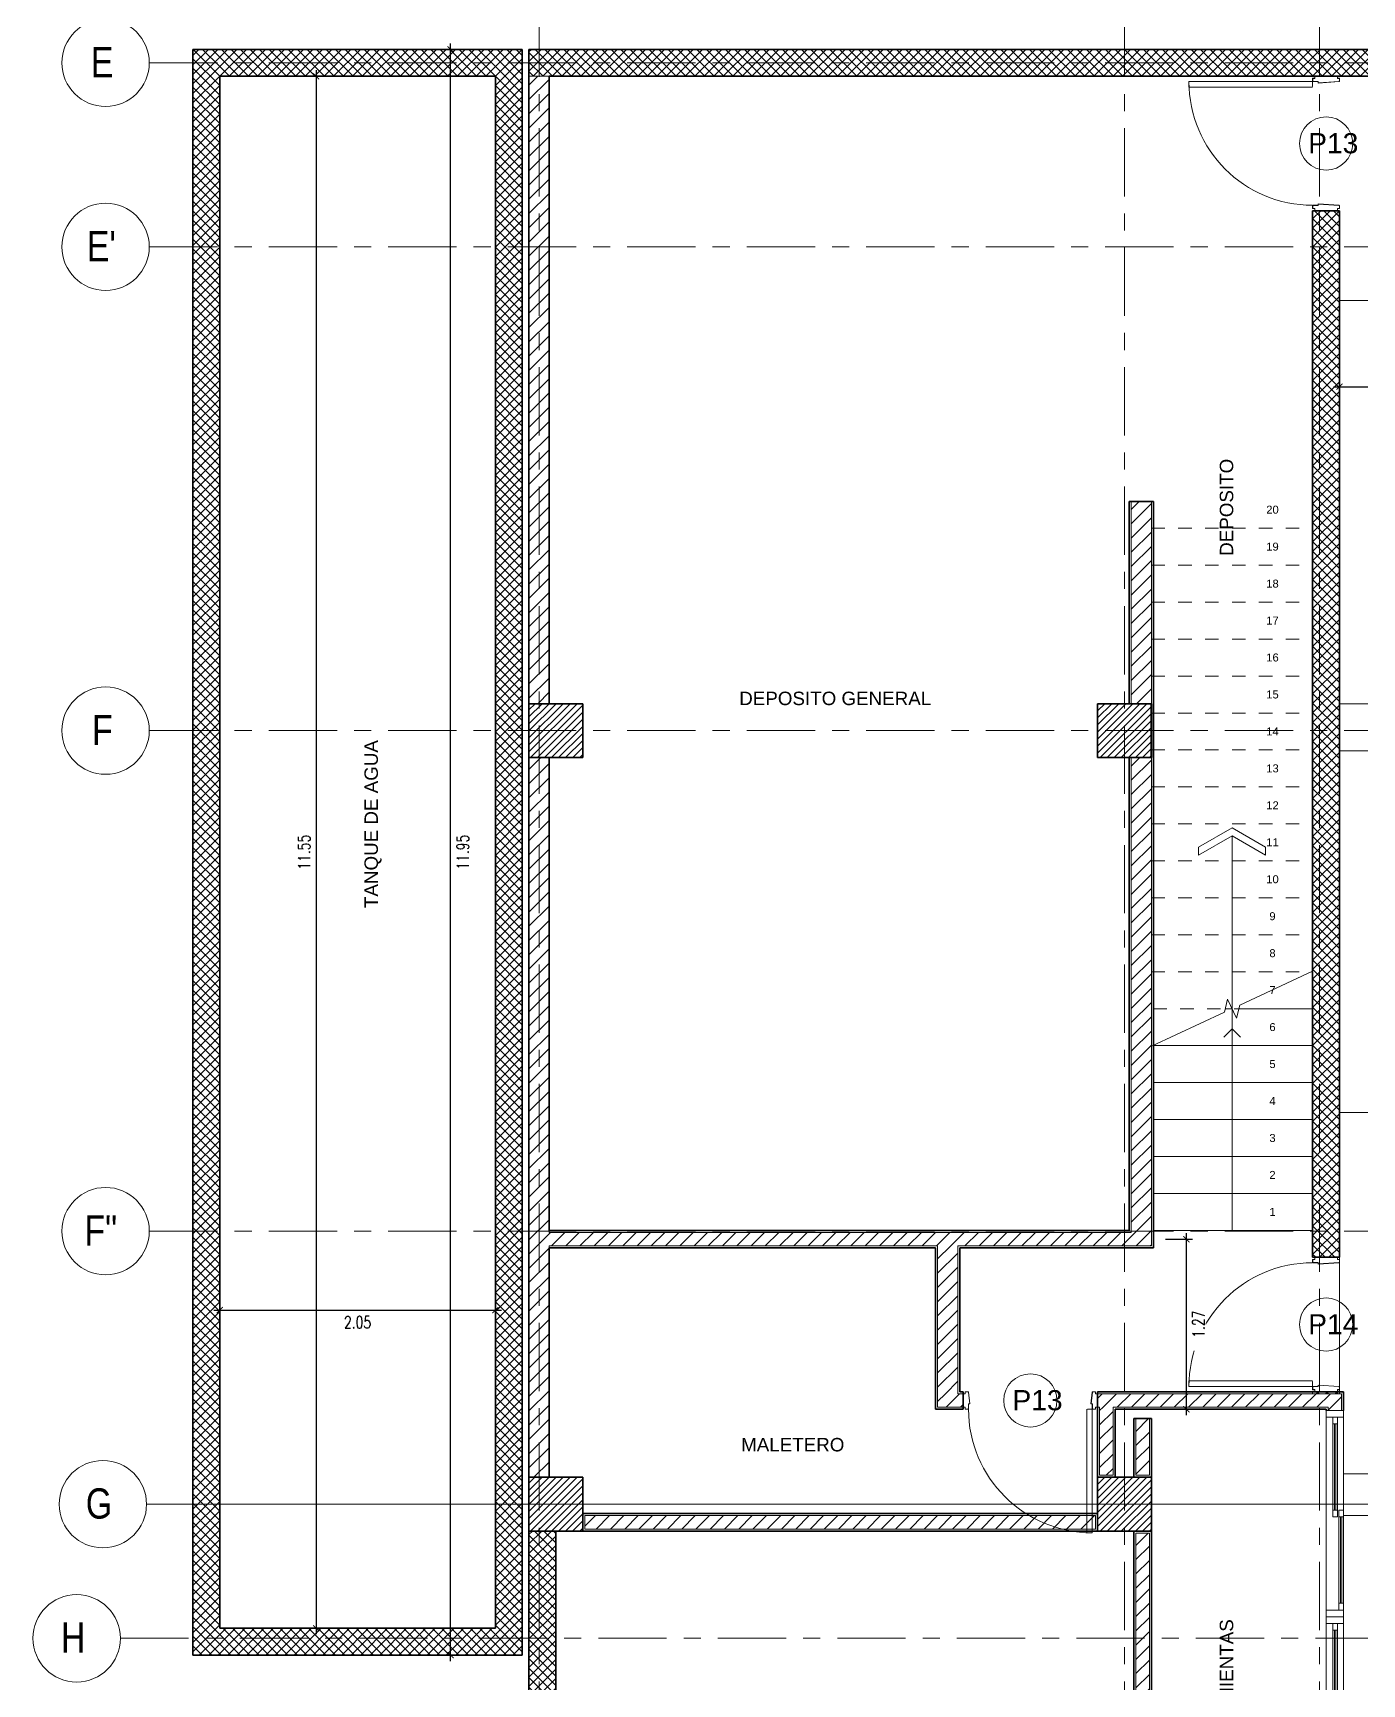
# Model space of a CAD drawing. Header units: millimetres. Extents: x 1130 to 2176, y -195 to 376.
# Drawn here: x 1834.22 to 1844.11, y 348.05 to 360.33 of the extents above; entities that cross this region are included whole.
import ezdxf

# ---------------------------------------------------------------- set-up
doc = ezdxf.new("R2010")
doc.units = ezdxf.units.MM
doc.linetypes.add('Basculante', pattern=[0.003969, 0.002381, -0.001587])
doc.linetypes.add('Grid Line', pattern=[0.022225, 0.0127, -0.003175, 0.003175, -0.003175])
for name, color, linetype, lineweight in [('_ est-proy', 7, 'Continuous', 9), ('_ puertas-corte', 7, 'Continuous', 9), ('_ puertas-vista', 7, 'Continuous', 9), ('A-DETL-THIN', 7, 'Continuous', 9), ('A-DOOR', 7, 'Continuous', 9), ('A-DOOR-FRAM', 7, 'Continuous', 18), ('A-DOOR-IDEN', 7, 'Continuous', 18), ('C-PRKG', 70, 'Continuous', 9), ('columnas-corte', 4, 'Continuous', 35), ('columnas-vista', 7, 'Continuous', 9), ('G-ANNO-TEXT', 5, 'Continuous', 9), ('H- PARED', 8, 'Continuous', 50), ('paded-vista', 7, 'Continuous', 18), ('pared-corte', 1, 'Continuous', 35), ('S-GRID', 3, 'Continuous', 9), ('S-GRID-IDEN', 3, 'Continuous', 9), ('S-STRS-ANNO', 7, 'Continuous', 9), ('vista', 7, 'Continuous', 9)]:
    doc.layers.add(name, color=color, linetype=linetype, lineweight=lineweight)
doc.layers.add('C-INT', color=3, linetype='Continuous')
doc.styles.add('ARIAL', font='arial.ttf')
doc.styles.add('Arial_1', font='arial.ttf', dxfattribs={"height": 0.2})
doc.styles.add('Arial_2', font='arial.ttf', dxfattribs={"width": 0.8, "height": 0.18})
doc.styles.add('Arial_6', font='arial.ttf', dxfattribs={"height": 0.15})
doc.styles.add('dim', font='romans.shx', dxfattribs={"width": 0.75})
doc.dimstyles.new('50', dxfattribs={"dimscale": 0.5, "dimtxt": 0.18, "dimasz": 0.09, "dimexe": 0.09, "dimexo": 0.18, "dimgap": 0.09, "dimtad": 2, "dimzin": 4, "dimdsep": 46, "dimtxsty": 'dim', "dimblk": 'ARCHTICK', "dimcen": 0.09, "dimdle": 0.09, "dimclrd": 256, "dimclre": 256, "dimclrt": 2, "dimaunit": 1, "dimazin": 1, "dimtfac": 1, "dimtmove": 1, "dimatfit": 0, "dimfxl": 1, "dimtvp": 1.2, "dimtfill": 1, "dimtolj": 1, "dimtzin": 0, "dimarcsym": 0})
pattern_1 = [(45, (1827.90598, 366.37549), (-0.053033, 0.053033), [])]
pattern_2 = [(45, (1827.90598, 366.37549), (-0.03535534, 0.03535534), []), (135, (1827.90598, 366.37549), (-0.03535534, -0.03535534), [])]
pattern_3 = [(45, (1827.905978, 366.37549), (-0.02616295, 0.02616295), [])]

# ---------------------------------------------------------------- blocks, each defined once
blk = doc.blocks.new('G-de aparcamiento - aparcamiento 3_00x6_00-V1-PLANTA SOTANO -3_28')
at = {"layer": 'C-PRKG'}
for p, q in [((0, -0.03), (0, -5.2)), ((2.9197, -0.03), (2.9197, -4.235)), ((2.9197, -4.835), (2.9197, -5.2)), ((0, -5.2), (0.3, -5.2)), ((2.9197, -5.2), (2.6197, -5.2))]:
    blk.add_line(p, q, dxfattribs=at)
blk = doc.blocks.new('G-de aparcamiento - aparcamiento 2_6902x5_2-1974833-PLANTA SOTANO -3_28')
at = {"layer": 'C-PRKG'}
for p, q in [((0, 0), (0, -5.2)), ((2.6902, 0), (2.6902, -4.235)), ((2.6902, -4.835), (2.6902, -5.2)), ((0, -5.2), (0.3, -5.2)), ((2.6902, -5.2), (2.3902, -5.2))]:
    blk.add_line(p, q, dxfattribs=at)
blk = doc.blocks.new('G-de aparcamiento - aparcamiento 3_00x5_20-1974584-PLANTA SOTANO -3_28')
at = {"layer": 'C-PRKG'}
for p, q in [((0, 0), (0, -4.235)), ((3, 0), (3, -5.2)), ((0, -4.835), (0, -5.2)), ((0, -5.2), (0.3, -5.2)), ((3, -5.2), (2.7, -5.2))]:
    blk.add_line(p, q, dxfattribs=at)
blk = doc.blocks.new('1_91x2_30 - 1_535X2_30 2-1774905-PLANTA SOTANO -3_28')
at = {"layer": 'A-DOOR'}
for p, q in [((0.025, 0.0025), (0.025, -0.0075)), ((0.6675, 0.0025), (0.025, 0.0025)), ((0.6675, -0.0075), (0.6675, 0.0025)), ((-0.025, -0.0425), (-0.6675, -0.0425)), ((-0.6675, -0.0425), (-0.6675, -0.0525)), ((-0.6675, -0.0525), (-0.025, -0.0525)), ((-0.025, -0.0525), (-0.025, -0.0425)), ((0.025, -0.0075), (0.6675, -0.0075))]:
    blk.add_line(p, q, dxfattribs=at)
at = {"layer": 'A-DOOR-FRAM'}
for p, q in [((-0.7175, 0.065), (-0.7675, 0.065)), ((-0.7175, -0.065), (-0.7175, 0.065)), ((0.025, 0.015), (-0.025, 0.015)), ((-0.025, 0.015), (-0.025, -0.02)), ((0.025, -0.02), (0.025, 0.015)), ((0.025, 0.015), (0.6675, 0.015)), ((0.7175, 0.015), (0.6675, 0.015)), ((0.6675, 0.015), (0.6675, -0.02)), ((0.7675, 0.065), (0.7175, 0.065)), ((0.7175, 0.065), (0.7175, -0.065)), ((0.7175, -0.02), (0.7175, 0.015)), ((0.7675, -0.065), (0.7675, 0.065)), ((-0.7675, -0.065), (-0.7175, -0.065)), ((-0.6675, -0.03), (-0.7175, -0.03)), ((-0.7175, -0.03), (-0.7175, -0.065)), ((-0.7175, -0.065), (-0.6675, -0.065)), ((-0.6675, -0.065), (-0.6675, -0.03)), ((-0.6675, -0.03), (-0.025, -0.03)), ((-0.025, -0.065), (-0.6675, -0.065)), ((-0.025, -0.02), (0.025, -0.02)), ((0.025, -0.03), (-0.025, -0.03)), ((-0.025, -0.03), (-0.025, -0.065)), ((-0.025, -0.065), (0.025, -0.065)), ((0.6675, -0.02), (0.025, -0.02)), ((0.025, -0.065), (0.025, -0.03)), ((0.6675, -0.02), (0.7175, -0.02)), ((0.7175, -0.065), (0.7675, -0.065))]:
    blk.add_line(p, q, dxfattribs=at)
blk = doc.blocks.new('G-de aparcamiento - aparcamiento 2_6902x5_2-V3-PLANTA SOTANO -3_28')
at = {"layer": '_ est-proy'}
for p, q in [((0.627, 0), (0.612, 0)), ((1.577, 0), (0.647, 0)), ((1.612, 0), (1.597, 0)), ((2.69, 0), (2.69, -5.2)), ((0, -0.03), (0, -4.235)), ((0, -4.835), (0, -5.2)), ((0, -5.2), (0.3, -5.2)), ((2.69, -5.2), (2.39, -5.2))]:
    blk.add_line(p, q, dxfattribs=at)
blk = doc.blocks.new('P13-1_00x2_40 romanilla - 1_00x2_40-4646158-PLANTA SOTANO -3_28')
at = {"layer": '_ puertas-corte'}
for p, q in [((-0.535, 0.085), (-0.52, 0.085)), ((-0.535, -0.085), (-0.535, 0.085)), ((-0.534, 0.084), (-0.534, -0.084)), ((-0.519, 0.084), (-0.534, 0.084)), ((-0.52, 0.1), (-0.5, 0.1)), ((-0.52, 0.085), (-0.52, 0.1)), ((-0.519, 0.099), (-0.519, 0.084)), ((-0.5, 0.099), (-0.519, 0.099)), ((-0.496, 0.059), (-0.496, 0.095)), ((-0.486, 0.059), (-0.496, 0.059)), ((-0.496, -0.096), (-0.486, 0.059)), ((-0.495, 0.095), (-0.495, 0.06)), ((-0.485, 0.06), (-0.495, -0.097)), ((-0.495, 0.06), (-0.485, 0.06)), ((0.415, 0.06), (0.425, 0.06)), ((0.425, -0.097), (0.415, 0.06)), ((0.416, 0.059), (0.426, -0.096)), ((0.426, 0.059), (0.416, 0.059)), ((0.425, 0.06), (0.425, 0.095)), ((0.426, 0.095), (0.426, 0.059)), ((0.43, 0.1), (0.45, 0.1)), ((0.449, 0.099), (0.43, 0.099)), ((0.449, 0.084), (0.449, 0.099)), ((0.464, 0.084), (0.449, 0.084)), ((0.45, 0.1), (0.45, 0.085)), ((0.45, 0.085), (0.465, 0.085)), ((0.464, -0.084), (0.464, 0.084)), ((0.465, 0.085), (0.465, -0.085)), ((-0.52, -0.085), (-0.535, -0.085)), ((-0.534, -0.084), (-0.519, -0.084)), ((-0.52, -0.1), (-0.52, -0.085)), ((-0.5, -0.1), (-0.52, -0.1)), ((-0.519, -0.084), (-0.519, -0.099)), ((-0.519, -0.099), (-0.5, -0.099)), ((0.43, -0.099), (0.449, -0.099)), ((0.45, -0.1), (0.43, -0.1)), ((0.449, -0.084), (0.464, -0.084)), ((0.449, -0.099), (0.449, -0.084)), ((0.45, -0.085), (0.45, -0.1)), ((0.465, -0.085), (0.45, -0.085))]:
    blk.add_line(p, q, dxfattribs=at)
for centre, radius, start, end in [((-0.5, 0.095), 0.005, 360, 90), ((-0.5, 0.095), 0.004, 0, 90), ((0.43, 0.095), 0.005, 90, 180), ((0.43, 0.095), 0.004, 90, 180), ((-0.5, -0.095), 0.004, 270, 338.9112), ((-0.5, -0.095), 0.005, 270, 338.9112), ((0.43, -0.095), 0.005, 201.0888, 270), ((0.43, -0.095), 0.004, 201.0888, 270)]:
    blk.add_arc(centre, radius, start, end, dxfattribs=at)
at = {"layer": '_ puertas-vista'}
for p, q in [((0.425, 1.02), (0.385, 1.02)), ((0.385, 1.02), (0.385, 0.1)), ((0.425, 0.1), (0.425, 1.02)), ((0.425, 0.1), (0.39, 0.1))]:
    blk.add_line(p, q, dxfattribs=at)
blk.add_arc((0.425, 0.1), 0.92, 90, 180, dxfattribs=at)
blk = doc.blocks.new('P14-1_00x2_40 romanilla - 1_00x2_40-4674590-PLANTA SOTANO -3_28')
at = {"layer": '_ puertas-corte'}
for p, q in [((-0.52, 0.085), (-0.535, 0.085)), ((-0.534, -0.084), (-0.534, 0.084)), ((-0.534, 0.084), (-0.519, 0.084)), ((-0.52, 0.1), (-0.52, 0.085)), ((-0.5, 0.1), (-0.52, 0.1)), ((-0.519, 0.084), (-0.519, 0.099)), ((-0.519, 0.099), (-0.5, 0.099)), ((-0.496, 0.096), (-0.486, -0.059)), ((-0.485, -0.06), (-0.495, 0.097)), ((0.425, 0.097), (0.415, -0.06)), ((0.416, -0.059), (0.426, 0.096)), ((0.45, 0.1), (0.43, 0.1)), ((0.43, 0.099), (0.449, 0.099)), ((0.449, 0.099), (0.449, 0.084)), ((0.449, 0.084), (0.464, 0.084)), ((0.45, 0.085), (0.45, 0.1)), ((0.465, 0.085), (0.45, 0.085)), ((0.464, 0.084), (0.464, -0.084)), ((-0.535, -0.085), (-0.52, -0.085)), ((-0.519, -0.084), (-0.534, -0.084)), ((-0.52, -0.085), (-0.52, -0.1)), ((-0.52, -0.1), (-0.5, -0.1)), ((-0.519, -0.099), (-0.519, -0.084)), ((-0.5, -0.099), (-0.519, -0.099)), ((-0.486, -0.059), (-0.496, -0.059)), ((-0.496, -0.059), (-0.496, -0.095)), ((-0.495, -0.095), (-0.495, -0.06)), ((-0.495, -0.06), (-0.485, -0.06)), ((0.415, -0.06), (0.425, -0.06)), ((0.426, -0.059), (0.416, -0.059)), ((0.425, -0.06), (0.425, -0.095)), ((0.426, -0.095), (0.426, -0.059)), ((0.449, -0.099), (0.43, -0.099)), ((0.43, -0.1), (0.45, -0.1)), ((0.464, -0.084), (0.449, -0.084)), ((0.449, -0.084), (0.449, -0.099)), ((0.45, -0.1), (0.45, -0.085)), ((0.45, -0.085), (0.465, -0.085))]:
    blk.add_line(p, q, dxfattribs=at)
for centre, radius, start, end in [((-0.5, 0.095), 0.005, 21.0888, 90), ((-0.5, 0.095), 0.004, 21.0888, 90), ((0.43, 0.095), 0.005, 90, 158.9112), ((0.43, 0.095), 0.004, 90, 158.9112), ((-0.5, -0.095), 0.004, 270, 360), ((-0.5, -0.095), 0.005, 270, 0), ((0.43, -0.095), 0.005, 180, 270), ((0.43, -0.095), 0.004, 180, 270)]:
    blk.add_arc(centre, radius, start, end, dxfattribs=at)
at = {"layer": '_ puertas-vista'}
for p, q in [((0.385, -1.02), (0.385, -0.1)), ((0.425, -0.1), (0.39, -0.1)), ((0.425, -0.1), (0.425, -1.02)), ((0.425, -1.02), (0.385, -1.02))]:
    blk.add_line(p, q, dxfattribs=at)
blk.add_arc((0.425, -0.1), 0.92, 180, 270, dxfattribs=at)
blk = doc.blocks.new('P13-1_00x2_40 romanilla - 1_00x2_40-4646160-PLANTA SOTANO -3_28')
at = {"layer": '_ puertas-corte'}
for p, q in [((-0.52, 0.05), (-0.535, 0.05)), ((-0.535, 0.05), (-0.535, -0.05)), ((-0.534, -0.049), (-0.534, 0.049)), ((-0.534, 0.049), (-0.519, 0.049)), ((-0.52, 0.065), (-0.52, 0.05)), ((-0.5, 0.065), (-0.52, 0.065)), ((-0.519, 0.049), (-0.519, 0.064)), ((-0.519, 0.064), (-0.5, 0.064)), ((-0.496, 0.061), (-0.486, -0.024)), ((-0.485, -0.025), (-0.495, 0.062)), ((0.425, 0.062), (0.415, -0.025)), ((0.416, -0.024), (0.426, 0.061)), ((0.45, 0.065), (0.43, 0.065)), ((0.43, 0.064), (0.449, 0.064)), ((0.449, 0.064), (0.449, 0.049)), ((0.449, 0.049), (0.464, 0.049)), ((0.45, 0.05), (0.45, 0.065)), ((0.465, 0.05), (0.45, 0.05)), ((0.464, 0.049), (0.464, -0.049)), ((0.465, -0.05), (0.465, 0.05)), ((-0.535, -0.05), (-0.52, -0.05)), ((-0.519, -0.049), (-0.534, -0.049)), ((-0.52, -0.05), (-0.52, -0.065)), ((-0.52, -0.065), (-0.5, -0.065)), ((-0.519, -0.064), (-0.519, -0.049)), ((-0.5, -0.064), (-0.519, -0.064)), ((-0.486, -0.024), (-0.496, -0.024)), ((-0.496, -0.024), (-0.496, -0.06)), ((-0.495, -0.06), (-0.495, -0.025)), ((-0.495, -0.025), (-0.485, -0.025)), ((0.415, -0.025), (0.425, -0.025)), ((0.426, -0.024), (0.416, -0.024)), ((0.425, -0.025), (0.425, -0.06)), ((0.426, -0.06), (0.426, -0.024)), ((0.449, -0.064), (0.43, -0.064)), ((0.43, -0.065), (0.45, -0.065)), ((0.464, -0.049), (0.449, -0.049)), ((0.449, -0.049), (0.449, -0.064)), ((0.45, -0.065), (0.45, -0.05)), ((0.45, -0.05), (0.465, -0.05))]:
    blk.add_line(p, q, dxfattribs=at)
for centre, radius, start, end in [((-0.5, 0.06), 0.005, 21.0888, 90), ((-0.5, 0.06), 0.004, 21.0888, 90), ((0.43, 0.06), 0.005, 90, 158.9112), ((0.43, 0.06), 0.004, 90, 158.9112), ((-0.5, -0.06), 0.005, 270, 0), ((-0.5, -0.06), 0.004, 270, 0), ((0.43, -0.06), 0.005, 180, 270), ((0.43, -0.06), 0.004, 180, 270)]:
    blk.add_arc(centre, radius, start, end, dxfattribs=at)
at = {"layer": '_ puertas-vista'}
for p, q in [((0.385, -0.985), (0.385, -0.065)), ((0.425, -0.065), (0.39, -0.065)), ((0.425, -0.065), (0.425, -0.985)), ((0.425, -0.985), (0.385, -0.985))]:
    blk.add_line(p, q, dxfattribs=at)
blk.add_arc((0.425, -0.065), 0.92, 180, 270, dxfattribs=at)
blk = doc.blocks.new('Rejilla - M_Extremo inicial de rejilla - Círculo-45800-PLANTA SOTANO -3_28')
at = {"layer": 'S-GRID-IDEN'}
blk.add_circle((0, 0), 0.0065, dxfattribs=at)
blk = doc.blocks.new('_ARCHTICK')
at = {"color": 7, "linetype": 'ByBlock', "const_width": 0.15}
blk.add_lwpolyline([(-0.5, -0.5), (0.5, 0.5)], dxfattribs=at)
blk = doc.blocks.new('*D2070')
at = {"layer": 'C-INT', "lineweight": -2, "transparency": 16777216}
for p, q in [((1849.144, 358.251), (1849.144, 357.655)), ((1843.899, 357.7), (1849.189, 357.7)), ((1843.944, 357.663), (1843.944, 357.655))]:
    blk.add_line(p, q, dxfattribs=at)
at = {"layer": 'Defpoints', "color": 0, "transparency": 16777216}
for p in [(1849.144, 358.341), (1843.944, 357.753), (1849.144, 357.7)]:
    blk.add_point(p, dxfattribs=at)
at = {"layer": 'C-INT', "lineweight": -2, "transparency": 16777216, "xscale": 0.045, "yscale": 0.045, "zscale": 0.045, "rotation": 180}
blk.add_blockref('_ARCHTICK', (1843.944, 357.7), dxfattribs=at)
at = {"layer": 'C-INT', "lineweight": -2, "transparency": 16777216, "xscale": 0.045, "yscale": 0.045, "zscale": 0.045}
blk.add_blockref('_ARCHTICK', (1849.144, 357.7), dxfattribs=at)
at = {"layer": 'C-INT', "color": 2, "transparency": 16777216, "insert": (1846.544, 357.61), "char_height": 0.09, "width": 0.37819, "attachment_point": 5, "style": 'dim', "bg_fill": 3, "box_fill_scale": 1.1, "bg_fill_color": 256, "bg_fill_true_color": 13158600, "bg_fill_transparency": 0}
blk.add_mtext('\\A1;5.20', dxfattribs=at)
blk = doc.blocks.new('*D2085')
at = {"layer": 'C-INT', "lineweight": -2, "transparency": 16777216}
for p, q in [((1837.331, 348.217), (1837.331, 360.255)), ((1837.368, 360.21), (1837.376, 360.21)), ((1837.368, 348.262), (1837.376, 348.262))]:
    blk.add_line(p, q, dxfattribs=at)
at = {"layer": 'Defpoints', "color": 0, "transparency": 16777216}
for p in [(1837.278, 360.21), (1837.331, 360.21), (1837.278, 348.262)]:
    blk.add_point(p, dxfattribs=at)
at = {"layer": 'C-INT', "lineweight": -2, "transparency": 16777216, "xscale": 0.045, "yscale": 0.045, "zscale": 0.045}
for p, rotation in [((1837.331, 360.21), 90), ((1837.331, 348.262), 270)]:
    blk.add_blockref('_ARCHTICK', p, dxfattribs=dict(at, rotation=rotation))
at = {"layer": 'C-INT', "color": 2, "transparency": 16777216, "insert": (1837.421, 354.236), "char_height": 0.09, "width": 0.48665, "attachment_point": 5, "rotation": 90, "style": 'dim', "bg_fill": 3, "box_fill_scale": 1.1, "bg_fill_color": 256, "bg_fill_true_color": 13158600, "bg_fill_transparency": 0}
blk.add_mtext('\\A1;11.95', dxfattribs=at)
blk = doc.blocks.new('M_Etiqueta de puerta-123 - M_Etiqueta de puerta-123-2834022-PLANTA SOTANO -3_28')
at = {"layer": 'A-DOOR-IDEN'}
for start, end in [(90, 270), (270, 90)]:
    blk.add_arc((0, 0), 0.00396, start, end, dxfattribs=at)
blk = doc.blocks.new('*D2091')
at = {"layer": 'C-INT', "lineweight": -2, "transparency": 16777216}
for p, q in [((1842.649, 351.357), (1842.85, 351.357)), ((1842.805, 350.047), (1842.805, 351.402)), ((1842.842, 350.092), (1842.85, 350.092))]:
    blk.add_line(p, q, dxfattribs=at)
at = {"layer": 'Defpoints', "color": 0, "transparency": 16777216}
for p in [(1842.559, 351.357), (1842.805, 351.357), (1842.752, 350.092)]:
    blk.add_point(p, dxfattribs=at)
at = {"layer": 'C-INT', "lineweight": -2, "transparency": 16777216, "xscale": 0.045, "yscale": 0.045, "zscale": 0.045}
for p, rotation in [((1842.805, 351.357), 90), ((1842.805, 350.092), 270)]:
    blk.add_blockref('_ARCHTICK', p, dxfattribs=dict(at, rotation=rotation))
at = {"layer": 'C-INT', "color": 2, "transparency": 16777216, "insert": (1842.895, 350.725), "char_height": 0.09, "width": 0.37819, "attachment_point": 5, "rotation": 90, "style": 'dim', "bg_fill": 3, "box_fill_scale": 1.1, "bg_fill_color": 256, "bg_fill_true_color": 13158600, "bg_fill_transparency": 0}
blk.add_mtext('\\A1;1.27', dxfattribs=at)
blk = doc.blocks.new('*D2060')
at = {"layer": 'C-INT', "lineweight": -2, "transparency": 16777216}
for p, q in [((1835.569, 350.829), (1837.709, 350.829)), ((1835.614, 350.792), (1835.614, 350.784)), ((1837.664, 350.792), (1837.664, 350.784))]:
    blk.add_line(p, q, dxfattribs=at)
at = {"layer": 'Defpoints', "color": 0, "transparency": 16777216}
for p in [(1835.614, 350.882), (1837.664, 350.882), (1837.664, 350.829)]:
    blk.add_point(p, dxfattribs=at)
at = {"layer": 'C-INT', "lineweight": -2, "transparency": 16777216, "xscale": 0.045, "yscale": 0.045, "zscale": 0.045, "rotation": 180}
blk.add_blockref('_ARCHTICK', (1835.614, 350.829), dxfattribs=at)
at = {"layer": 'C-INT', "lineweight": -2, "transparency": 16777216, "xscale": 0.045, "yscale": 0.045, "zscale": 0.045}
blk.add_blockref('_ARCHTICK', (1837.664, 350.829), dxfattribs=at)
at = {"layer": 'C-INT', "color": 2, "transparency": 16777216, "insert": (1836.639, 350.739), "char_height": 0.09, "width": 0.37819, "attachment_point": 5, "style": 'dim', "bg_fill": 3, "box_fill_scale": 1.1, "bg_fill_color": 256, "bg_fill_true_color": 13158600, "bg_fill_transparency": 0}
blk.add_mtext('\\A1;2.05', dxfattribs=at)
blk = doc.blocks.new('*D2061')
at = {"layer": 'C-INT', "lineweight": -2, "transparency": 16777216}
for p, q in [((1836.294, 360.01), (1836.286, 360.01)), ((1836.331, 360.055), (1836.331, 348.417)), ((1836.294, 348.462), (1836.286, 348.462))]:
    blk.add_line(p, q, dxfattribs=at)
at = {"layer": 'Defpoints', "color": 0, "transparency": 16777216}
for p in [(1836.384, 360.01), (1836.331, 348.462), (1836.384, 348.462)]:
    blk.add_point(p, dxfattribs=at)
at = {"layer": 'C-INT', "lineweight": -2, "transparency": 16777216, "xscale": 0.045, "yscale": 0.045, "zscale": 0.045}
for p, rotation in [((1836.331, 360.01), 90), ((1836.331, 348.462), 270)]:
    blk.add_blockref('_ARCHTICK', p, dxfattribs=dict(at, rotation=rotation))
at = {"layer": 'C-INT', "color": 2, "transparency": 16777216, "insert": (1836.241, 354.236), "char_height": 0.09, "width": 0.48665, "attachment_point": 5, "rotation": 90, "style": 'dim', "bg_fill": 3, "box_fill_scale": 1.1, "bg_fill_color": 256, "bg_fill_true_color": 13158600, "bg_fill_transparency": 0}
blk.add_mtext('\\A1;11.55', dxfattribs=at)

msp = doc.modelspace()

# ---------------------------------------------------------------- hatches: boundary and pattern name
at = {"layer": 'columnas-vista'}
h = msp.add_hatch(dxfattribs=at)
h.set_pattern_fill('FP_3', color=256, style=0, pattern_type=2)
h.set_pattern_definition(pattern_3)
h.paths.add_polyline_path([(1837.914, 354.941), (1838.314, 354.941), (1838.314, 355.341), (1837.914, 355.341)])
h = msp.add_hatch(dxfattribs=at)
h.set_pattern_fill('FP_3', color=256, style=0, pattern_type=2)
h.set_pattern_definition(pattern_3)
h.paths.add_polyline_path([(1842.144, 354.941), (1842.544, 354.941), (1842.544, 355.341), (1842.144, 355.341)])
h = msp.add_hatch(dxfattribs=at)
h.set_pattern_fill('FP_3', color=256, style=0, pattern_type=2)
h.set_pattern_definition(pattern_3)
h.paths.add_polyline_path([(1838.114, 349.185), (1838.314, 349.185), (1838.314, 349.585), (1837.914, 349.585), (1837.914, 349.185)])
h = msp.add_hatch(dxfattribs=at)
h.set_pattern_fill('FP_3', color=256, style=0, pattern_type=2)
h.set_pattern_definition(pattern_3)
h.paths.add_polyline_path([(1842.175, 349.185), (1842.544, 349.185), (1842.544, 349.585), (1842.144, 349.585), (1842.144, 349.185)])
at = {"layer": 'H- PARED', "lineweight": 18}
h = msp.add_hatch(dxfattribs=at)
h.set_pattern_fill('FP_1', color=256, style=0, pattern_type=2)
h.set_pattern_definition(pattern_2)
h.paths.add_polyline_path([(1835.414, 348.462), (1835.614, 348.462), (1835.614, 360.21), (1835.414, 360.21), (1835.414, 351.678)])
h = msp.add_hatch(dxfattribs=at)
h.set_pattern_fill('FP_1', color=256, style=0, pattern_type=2)
h.set_pattern_definition(pattern_2)
h.paths.add_polyline_path([(1835.614, 360.01), (1837.664, 360.01), (1837.664, 360.21), (1835.614, 360.21)])
h = msp.add_hatch(dxfattribs=at)
h.set_pattern_fill('FP_1', color=256, style=0, pattern_type=2)
h.set_pattern_definition(pattern_2)
h.paths.add_polyline_path([(1837.864, 348.462), (1837.864, 360.21), (1837.664, 360.21), (1837.664, 348.462)])
h = msp.add_hatch(dxfattribs=at)
h.set_pattern_fill('FP_1', color=256, style=0, pattern_type=2)
h.set_pattern_definition(pattern_2)
h.paths.add_polyline_path([(1853.901, 360.01), (1853.901, 360.21), (1837.914, 360.21), (1837.914, 360.01), (1852.151, 360.01)])
h = msp.add_hatch(dxfattribs=at)
h.set_pattern_fill('FP_2', color=256, style=0, pattern_type=2)
h.set_pattern_definition(pattern_1)
h.paths.add_polyline_path([(1837.914, 355.341), (1838.064, 355.341), (1838.064, 360.01), (1837.914, 360.01)])
h = msp.add_hatch(dxfattribs=at)
h.set_pattern_fill('FP_1', color=256, style=0, pattern_type=2)
h.set_pattern_definition(pattern_2)
h.paths.add_polyline_path([(1843.944, 350.207), (1843.944, 350.222), (1843.744, 350.222), (1843.744, 350.207), (1843.859, 350.207)])
h.paths.add_polyline_path([(1843.844, 351.222), (1843.944, 351.222), (1843.944, 359.01), (1843.744, 359.01), (1843.744, 351.222)])
h = msp.add_hatch(dxfattribs=at)
h.set_pattern_fill('FP_2', color=256, style=0, pattern_type=2)
h.set_pattern_definition(pattern_1)
h.paths.add_polyline_path([(1842.543, 355.341), (1842.544, 355.341), (1842.544, 356.847), (1842.394, 356.847), (1842.394, 355.341)])
h = msp.add_hatch(dxfattribs=at)
h.set_pattern_fill('FP_2', color=256, style=0, pattern_type=2)
h.set_pattern_definition(pattern_1)
h.paths.add_polyline_path([(1838.064, 349.585), (1838.064, 354.941), (1837.914, 354.941), (1837.914, 349.585)])
h = msp.add_hatch(dxfattribs=at)
h.set_pattern_fill('FP_2', color=256, style=0, pattern_type=2)
h.set_pattern_definition(pattern_1)
h.paths.add_polyline_path([(1842.544, 351.407), (1842.544, 351.407), (1842.544, 354.941), (1842.394, 354.941), (1842.394, 351.407), (1842.543, 351.407)])
h = msp.add_hatch(dxfattribs=at)
h.set_pattern_fill('FP_2', color=256, style=0, pattern_type=2)
h.set_pattern_definition(pattern_1)
h.paths.add_polyline_path([(1842.544, 351.307), (1842.544, 351.407), (1838.064, 351.407), (1838.064, 351.307), (1842.543, 351.307)])
h = msp.add_hatch(dxfattribs=at)
h.set_pattern_fill('FP_2', color=256, style=0, pattern_type=2)
h.set_pattern_definition(pattern_1)
h.paths.add_polyline_path([(1841.067, 350.207), (1841.104, 350.207), (1841.104, 351.307), (1840.954, 351.307), (1840.954, 350.207)])
h = msp.add_hatch(dxfattribs=at)
h.set_pattern_fill('FP_2', color=256, style=0, pattern_type=2)
h.set_pattern_definition(pattern_1)
h.paths.add_polyline_path([(1843.859, 350.107), (1843.959, 350.107), (1843.959, 350.207), (1842.144, 350.207), (1842.144, 350.107), (1843.838, 350.107)])
h.paths.add_polyline_path([(1841.104, 350.107), (1841.144, 350.107), (1841.144, 350.207), (1840.954, 350.207), (1840.954, 350.107), (1841.067, 350.107)])
h = msp.add_hatch(dxfattribs=at)
h.set_pattern_fill('FP_2', color=256, style=0, pattern_type=2)
h.set_pattern_definition(pattern_1)
h.paths.add_polyline_path([(1842.259, 349.6), (1842.259, 350.107), (1842.159, 350.107), (1842.159, 349.6), (1842.175, 349.6)])
h = msp.add_hatch(dxfattribs=at)
h.set_pattern_fill('FP_2', color=256, style=0, pattern_type=2)
h.set_pattern_definition(pattern_1)
h.paths.add_polyline_path([(1842.529, 349.6), (1842.529, 350.022), (1842.429, 350.022), (1842.429, 349.6)])
h = msp.add_hatch(dxfattribs=at)
h.set_pattern_fill('FP_2', color=256, style=0, pattern_type=2)
h.set_pattern_definition(pattern_1)
h.paths.add_polyline_path([(1843.959, 345.066), (1843.959, 345.192), (1843.859, 345.192), (1843.859, 345.066)])
h.paths.add_polyline_path([(1843.959, 346.792), (1843.959, 347.012), (1843.859, 347.012), (1843.859, 346.792)])
h.paths.add_polyline_path([(1843.959, 350.082), (1843.959, 350.107), (1843.859, 350.107), (1843.859, 350.082)])
h = msp.add_hatch(dxfattribs=at)
h.set_pattern_fill('FP_2', color=256, style=0, pattern_type=2)
h.set_pattern_definition(pattern_1)
h.paths.add_polyline_path([(1838.85, 349.2), (1842.129, 349.2), (1842.129, 349.3), (1838.329, 349.3), (1838.329, 349.2)])
h = msp.add_hatch(dxfattribs=at)
h.set_pattern_fill('FP_1', color=256, style=0, pattern_type=2)
h.set_pattern_definition(pattern_2)
h.paths.add_polyline_path([(1838.114, 343.489), (1838.114, 349.185), (1837.914, 349.185), (1837.914, 343.506), (1837.915, 343.506), (1837.915, 343.491), (1838.06, 343.49)])
h = msp.add_hatch(dxfattribs=at)
h.set_pattern_fill('FP_2', color=256, style=0, pattern_type=2)
h.set_pattern_definition(pattern_1)
h.paths.add_polyline_path([(1842.529, 348.432), (1842.529, 349.17), (1842.429, 349.17), (1842.429, 348.432)])
h = msp.add_hatch(dxfattribs=at)
h.set_pattern_fill('FP_1', color=256, style=0, pattern_type=2)
h.set_pattern_definition(pattern_2)
h.paths.add_polyline_path([(1837.864, 348.262), (1837.864, 348.462), (1835.414, 348.462), (1835.414, 348.262), (1837.664, 348.262)])
h = msp.add_hatch(dxfattribs=at)
h.set_pattern_fill('FP_2', color=256, style=0, pattern_type=2)
h.set_pattern_definition(pattern_1)
h.paths.add_polyline_path([(1842.479, 345.166), (1842.529, 345.166), (1842.529, 348.432), (1842.429, 348.432), (1842.429, 345.166), (1842.452, 345.166)])

# ---------------------------------------------------------------- linework, layer by layer
at = {"layer": 'A-DETL-THIN'}
for p, q in [((1842.894, 354.273), (1843.144, 354.417)), ((1843.394, 354.273), (1843.144, 354.417)), ((1842.894, 354.215), (1843.144, 354.359)), ((1843.144, 352.492), (1843.144, 354.359)), ((1843.394, 354.215), (1843.144, 354.359)), ((1842.894, 354.215), (1842.894, 354.273)), ((1843.394, 354.215), (1843.394, 354.273))]:
    msp.add_line(p, q, dxfattribs=at)
at = {"layer": 'columnas-corte'}
for p, q in [((1838.314, 355.341), (1837.914, 355.341)), ((1837.914, 355.341), (1837.914, 354.941)), ((1838.314, 354.941), (1838.314, 355.341)), ((1842.544, 355.341), (1842.144, 355.341)), ((1842.144, 355.341), (1842.144, 354.941)), ((1842.544, 354.941), (1842.544, 355.341)), ((1837.914, 354.941), (1838.314, 354.941)), ((1842.144, 354.941), (1842.544, 354.941)), ((1838.314, 349.585), (1837.914, 349.585)), ((1837.914, 349.585), (1837.914, 349.185)), ((1838.314, 349.185), (1838.314, 349.585)), ((1842.544, 349.585), (1842.144, 349.585)), ((1842.144, 349.585), (1842.144, 349.185)), ((1842.544, 349.185), (1842.544, 349.585)), ((1837.914, 349.185), (1838.314, 349.185)), ((1842.144, 349.185), (1842.544, 349.185))]:
    msp.add_line(p, q, dxfattribs=at)
at = {"layer": 'paded-vista'}
for p, q in [((1843.844, 348.597), (1843.844, 350.032)), ((1843.974, 350.032), (1843.974, 349.34)), ((1843.844, 347.062), (1843.844, 348.497)), ((1843.974, 348.497), (1843.974, 347.805))]:
    msp.add_line(p, q, dxfattribs=at)
at = {"layer": 'pared-corte'}
for p, q in [((1835.414, 360.21), (1835.414, 348.262)), ((1837.864, 360.21), (1835.414, 360.21)), ((1837.864, 348.262), (1837.864, 360.21)), ((1853.701, 360.21), (1837.914, 360.21)), ((1837.914, 360.21), (1837.914, 355.341)), ((1835.614, 348.462), (1835.614, 360.01)), ((1835.614, 360.01), (1837.664, 360.01)), ((1837.664, 360.01), (1837.664, 348.462)), ((1838.064, 360.01), (1853.904, 360.01)), ((1838.064, 355.341), (1838.064, 360.01)), ((1843.744, 359.01), (1843.744, 353.352)), ((1843.944, 359.01), (1843.744, 359.01)), ((1843.944, 351.222), (1843.944, 359.01)), ((1842.379, 356.847), (1842.379, 355.341)), ((1842.559, 356.847), (1842.379, 356.847)), ((1842.559, 351.292), (1842.559, 356.847)), ((1837.914, 355.341), (1838.064, 355.341)), ((1842.379, 355.341), (1842.543, 355.341)), ((1842.543, 355.341), (1842.543, 354.941)), ((1838.064, 354.941), (1837.914, 354.941)), ((1837.914, 354.941), (1837.914, 349.585)), ((1838.064, 351.422), (1838.064, 354.941)), ((1842.379, 354.941), (1842.379, 351.422)), ((1842.543, 354.941), (1842.379, 354.941)), ((1843.744, 353.347), (1843.744, 351.222)), ((1842.379, 351.422), (1838.064, 351.422)), ((1838.064, 349.585), (1838.064, 351.292)), ((1838.064, 351.292), (1840.939, 351.292)), ((1840.939, 351.292), (1840.939, 350.092)), ((1841.119, 350.222), (1841.119, 351.292)), ((1841.119, 351.292), (1842.559, 351.292)), ((1843.744, 351.222), (1843.944, 351.222)), ((1841.144, 350.222), (1841.119, 350.222)), ((1841.144, 350.092), (1841.144, 350.222)), ((1843.974, 350.222), (1842.144, 350.222)), ((1842.144, 350.222), (1842.144, 349.585)), ((1843.974, 350.082), (1843.974, 350.222)), ((1840.939, 350.092), (1841.144, 350.092)), ((1842.274, 350.092), (1843.844, 350.092)), ((1842.274, 349.585), (1842.274, 350.092)), ((1842.544, 350.022), (1842.414, 350.022)), ((1842.414, 350.022), (1842.414, 349.585)), ((1842.544, 349.585), (1842.544, 350.022)), ((1843.844, 350.092), (1843.844, 350.082)), ((1837.914, 349.585), (1838.064, 349.585)), ((1842.144, 349.585), (1842.274, 349.585)), ((1842.414, 349.585), (1842.544, 349.585)), ((1842.144, 349.315), (1838.314, 349.315)), ((1838.314, 349.315), (1838.314, 349.185)), ((1842.144, 349.185), (1842.144, 349.315)), ((1837.914, 349.185), (1837.914, 343.506)), ((1838.114, 349.185), (1837.914, 349.185)), ((1838.114, 346.019), (1838.114, 349.185)), ((1838.314, 349.185), (1842.144, 349.185)), ((1842.414, 349.185), (1842.414, 345.181)), ((1842.544, 349.185), (1842.414, 349.185)), ((1842.544, 345.181), (1842.544, 349.185)), ((1837.664, 348.462), (1835.614, 348.462)), ((1835.414, 348.262), (1837.864, 348.262))]:
    msp.add_line(p, q, dxfattribs=at)
at = {"layer": 'pared-corte', "lineweight": 18}
for p, q in [((1838.064, 360.01), (1837.914, 360.01)), ((1842.394, 355.341), (1842.394, 356.847)), ((1842.544, 351.307), (1842.544, 356.847)), ((1842.543, 355.341), (1842.544, 355.341)), ((1842.394, 354.941), (1842.394, 351.407)), ((1842.544, 354.941), (1842.543, 354.941)), ((1838.064, 351.422), (1838.064, 351.407)), ((1838.064, 351.407), (1842.394, 351.407)), ((1838.064, 351.307), (1838.064, 351.292)), ((1838.064, 351.307), (1840.954, 351.307)), ((1840.954, 350.107), (1840.954, 351.307)), ((1841.104, 350.207), (1841.104, 351.307)), ((1841.104, 351.307), (1842.544, 351.307)), ((1841.104, 350.207), (1841.144, 350.207)), ((1842.144, 350.207), (1843.959, 350.207)), ((1843.744, 350.207), (1843.744, 350.222)), ((1843.944, 350.207), (1843.944, 350.222)), ((1843.959, 350.207), (1843.959, 350.082)), ((1840.954, 350.107), (1841.144, 350.107)), ((1842.144, 350.107), (1842.159, 350.107)), ((1842.159, 349.6), (1842.159, 350.107)), ((1842.259, 350.107), (1843.859, 350.107)), ((1842.259, 349.6), (1842.259, 350.107)), ((1842.429, 350.022), (1842.429, 349.6)), ((1842.529, 350.022), (1842.529, 349.6)), ((1843.859, 350.107), (1843.859, 350.082)), ((1842.159, 349.6), (1842.259, 349.6)), ((1842.429, 349.6), (1842.529, 349.6)), ((1838.329, 349.3), (1838.329, 349.2)), ((1842.129, 349.3), (1838.329, 349.3)), ((1842.129, 349.2), (1842.129, 349.3)), ((1842.129, 349.2), (1838.329, 349.2)), ((1842.429, 345.166), (1842.429, 349.17)), ((1842.529, 349.17), (1842.429, 349.17)), ((1842.529, 345.166), (1842.529, 349.17))]:
    msp.add_line(p, q, dxfattribs=at)
at = {"layer": 'S-GRID', "linetype": 'Grid Line', "ltscale": 40}
for p, q in [((1837.989, 341.336), (1837.989, 366.59)), ((1843.794, 341.336), (1843.794, 366.59)), ((1842.344, 341.336), (1842.344, 365.537)), ((1835.089, 351.417), (1862.421, 351.417))]:
    msp.add_line(p, q, dxfattribs=at)
at = {"layer": 'S-STRS-ANNO'}
for p, q in [((1843.144, 352.922), (1843.082, 352.86)), ((1843.144, 351.422), (1843.144, 352.922)), ((1843.144, 352.922), (1843.207, 352.86))]:
    msp.add_line(p, q, dxfattribs=at)
at = {"layer": 'vista', "linetype": 'Basculante'}
for p, q in [((1842.544, 356.647), (1843.744, 356.647)), ((1842.544, 353.159), (1842.544, 356.647)), ((1843.744, 353.352), (1843.744, 356.647)), ((1842.544, 356.372), (1843.744, 356.372)), ((1842.544, 356.097), (1843.744, 356.097)), ((1842.544, 355.822), (1843.744, 355.822)), ((1842.544, 355.547), (1843.744, 355.547)), ((1842.544, 355.272), (1843.744, 355.272)), ((1842.544, 354.997), (1843.744, 354.997)), ((1842.544, 354.722), (1843.744, 354.722)), ((1842.544, 354.447), (1843.744, 354.447)), ((1842.544, 354.172), (1843.744, 354.172)), ((1842.544, 353.897), (1843.744, 353.897)), ((1842.544, 353.622), (1843.744, 353.622)), ((1842.544, 353.347), (1843.744, 353.347)), ((1842.559, 353.072), (1843.744, 353.072)), ((1842.559, 352.797), (1843.744, 352.797)), ((1842.559, 352.522), (1843.744, 352.522)), ((1842.559, 352.247), (1843.744, 352.247)), ((1842.559, 351.972), (1843.744, 351.972)), ((1842.559, 351.697), (1843.744, 351.697)), ((1842.559, 351.422), (1843.744, 351.422))]:
    msp.add_line(p, q, dxfattribs=at)
at = {"layer": 'vista'}
for p, q in [((1843.744, 353.352), (1843.201, 353.099)), ((1843.734, 353.347), (1843.744, 353.347)), ((1843.744, 353.347), (1843.744, 353.352)), ((1843.111, 353.143), (1843.088, 353.046)), ((1843.094, 353.072), (1843.144, 353.072)), ((1843.177, 353.001), (1843.111, 353.143)), ((1843.201, 353.099), (1843.177, 353.001)), ((1843.195, 353.072), (1843.744, 353.072)), ((1843.088, 353.046), (1842.544, 352.792)), ((1842.559, 352.797), (1843.744, 352.797)), ((1842.559, 352.522), (1843.744, 352.522)), ((1842.559, 352.247), (1843.744, 352.247)), ((1842.559, 351.972), (1843.744, 351.972)), ((1842.559, 351.697), (1843.744, 351.697)), ((1842.559, 351.422), (1843.744, 351.422))]:
    msp.add_line(p, q, dxfattribs=at)

# ---------------------------------------------------------------- block references
at = {"layer": '_ est-proy', "rotation": 90.00000000000011}
for name, p in [('G-de aparcamiento - aparcamiento 3_00x5_20-1974584-PLANTA SOTANO -3_28', (1843.944, 355.341)), ('G-de aparcamiento - aparcamiento 2_6902x5_2-1974833-PLANTA SOTANO -3_28', (1843.944, 352.3)), ('G-de aparcamiento - aparcamiento 2_6902x5_2-V3-PLANTA SOTANO -3_28', (1843.944, 349.61)), ('G-de aparcamiento - aparcamiento 3_00x6_00-V1-PLANTA SOTANO -3_28', (1843.944, 346.381))]:
    msp.add_blockref(name, p, dxfattribs=at)
at = {"layer": '_ puertas-vista'}
for name, p, rotation in [('P13-1_00x2_40 romanilla - 1_00x2_40-4646158-PLANTA SOTANO -3_28', (1843.844, 359.545), 89.9999999999999), ('P14-1_00x2_40 romanilla - 1_00x2_40-4674590-PLANTA SOTANO -3_28', (1843.844, 350.687), 269.9999999999999), ('1_91x2_30 - 1_535X2_30 2-1774905-PLANTA SOTANO -3_28', (1843.909, 349.315), 89.9999999999999), ('1_91x2_30 - 1_535X2_30 2-1774905-PLANTA SOTANO -3_28', (1843.909, 347.78), 89.9999999999999)]:
    msp.add_blockref(name, p, dxfattribs=dict(at, rotation=rotation))
msp.add_blockref('P13-1_00x2_40 romanilla - 1_00x2_40-4646160-PLANTA SOTANO -3_28', (1841.679, 350.157), dxfattribs=at)
at = {"layer": 'A-DOOR-IDEN', "xscale": 49.99999999999998, "yscale": 49.99999999999998, "zscale": 49.99999999999998}
for p in [(1843.844, 359.51), (1843.844, 350.722), (1841.644, 350.157)]:
    msp.add_blockref('M_Etiqueta de puerta-123 - M_Etiqueta de puerta-123-2834022-PLANTA SOTANO -3_28', p, dxfattribs=at)
at = {"layer": 'S-GRID-IDEN', "xscale": 49.99999999999998, "yscale": 49.99999999999998, "zscale": 49.99999999999998, "rotation": 269.9999999999994}
for p in [(1834.764, 360.11), (1834.764, 358.741), (1834.764, 355.141), (1834.764, 351.417), (1834.744, 349.385), (1834.549, 348.387)]:
    msp.add_blockref('Rejilla - M_Extremo inicial de rejilla - Círculo-45800-PLANTA SOTANO -3_28', p, dxfattribs=at)

# ---------------------------------------------------------------- texts
at = {"layer": 'A-DOOR-IDEN', "lineweight": 9, "char_height": 0.15, "width": 0.32268, "attachment_point": 1, "style": 'Arial_6'}
for s, insert in [('P13', (1843.711, 359.587)), ('P14', (1843.711, 350.799)), ('P13', (1841.511, 350.234))]:
    msp.add_mtext(s, dxfattribs=dict(at, insert=insert))
at = {"layer": 'G-ANNO-TEXT', "color": 7, "char_height": 0.1, "attachment_point": 1, "rotation": 90, "style": 'Arial_1'}
for s, insert, width in [('DEPOSITO', (1843.053, 356.442), 0.88987), ('TANQUE DE AGUA', (1836.69, 353.821), 1.54325), ('CUARTO  HERRAMIENTAS', (1843.053, 346.752), 2.19262)]:
    msp.add_mtext(s, dxfattribs=dict(at, insert=insert, width=width))
at = {"layer": 'G-ANNO-TEXT', "color": 7, "char_height": 0.1, "attachment_point": 1, "style": 'Arial_1'}
for s, insert, width in [('DEPOSITO GENERAL', (1839.478, 355.431), 1.76371), ('MALETERO', (1839.492, 349.878), 0.94599)]:
    msp.add_mtext(s, dxfattribs=dict(at, insert=insert, width=width))
at = {"layer": 'S-GRID-IDEN', "char_height": 0.225, "attachment_point": 1, "style": 'Arial_2'}
for s, insert, width in [('E', (1834.655, 360.228), 0.25654), ("E'", (1834.625, 358.858), 0.32869), ('F', (1834.663, 355.258), 0.2365), ('F"', (1834.607, 351.535), 0.37278), ('G', (1834.617, 349.503), 0.30063), ('H', (1834.432, 348.505), 0.27658)]:
    msp.add_mtext(s, dxfattribs=dict(at, insert=insert, width=width))
at = {"layer": 'S-STRS-ANNO', "char_height": 0.0595, "attachment_point": 1, "line_spacing_factor": 0.941778, "style": 'ARIAL'}
for s, insert, width in [('20', (1843.399, 356.815), 0.10989), ('19', (1843.399, 356.54), 0.10989), ('18', (1843.399, 356.265), 0.10989), ('17', (1843.399, 355.99), 0.10989), ('16', (1843.399, 355.715), 0.10989), ('15', (1843.399, 355.44), 0.10989), ('14', (1843.399, 355.165), 0.10989), ('13', (1843.399, 354.89), 0.10989), ('12', (1843.399, 354.615), 0.10989), ('11', (1843.399, 354.34), 0.10989), ('10', (1843.399, 354.065), 0.10989), ('9', (1843.422, 353.79), 0.05494), ('8', (1843.422, 353.515), 0.05494), ('7', (1843.422, 353.24), 0.05494), ('6', (1843.422, 352.965), 0.05494), ('5', (1843.422, 352.69), 0.05494), ('4', (1843.422, 352.415), 0.05494), ('3', (1843.422, 352.14), 0.05494), ('2', (1843.422, 351.865), 0.05494), ('1', (1843.422, 351.59), 0.05494)]:
    msp.add_mtext(s, dxfattribs=dict(at, insert=insert, width=width))

# ---------------------------------------------------------------- next in the draw order: dimensions: what is measured, and where the dimension line sits
at = {"layer": 'C-INT'}
for base, p1, p2, picture, middle in [((1836.331, 348.462), (1836.384, 360.01), (1836.384, 348.462), '*D2061', (1836.241, 354.236)), ((1842.804800374, 351.35718214), (1842.751767365, 350.09218214), (1842.559426735, 351.35718214), '*D2091', (1842.894800374, 350.72468214))]:
    dim = msp.add_linear_dim(base=base, p1=p1, p2=p2, angle=90, dimstyle='50', dxfattribs=at)
    dim.commit()
    dim.dimension.update_dxf_attribs({"geometry": picture, "text_midpoint": middle})
dim = msp.add_linear_dim(base=(1849.144, 357.7), p1=(1843.944, 357.753), p2=(1849.144, 358.341), dimstyle='50', dxfattribs=at)
dim.commit()
dim.dimension.update_dxf_attribs({"geometry": '*D2070', "text_midpoint": (1846.544, 357.61)})

# ---------------------------------------------------------------- next in the draw order: linework, layer by layer
at = {"layer": 'H- PARED', "lineweight": 18}
msp.add_line((1835.069, 349.385), (1862.421, 349.385), dxfattribs=at)
at = {"layer": 'S-GRID', "linetype": 'Grid Line', "ltscale": 40}
for p, q in [((1835.089, 360.11), (1862.421, 360.11)), ((1835.089, 358.741), (1862.421, 358.741)), ((1835.089, 355.141), (1862.421, 355.141)), ((1834.874, 348.387), (1862.125, 348.387))]:
    msp.add_line(p, q, dxfattribs=at)

# ---------------------------------------------------------------- next in the draw order: dimensions: what is measured, and where the dimension line sits
at = {"layer": 'C-INT'}
dim = msp.add_linear_dim(base=(1837.664, 350.829), p1=(1835.614, 350.882), p2=(1837.664, 350.882), dimstyle='50', dxfattribs=at)
dim.commit()
dim.dimension.update_dxf_attribs({"geometry": '*D2060', "text_midpoint": (1836.639, 350.739)})

# ---------------------------------------------------------------- next in the draw order: dimensions: what is measured, and where the dimension line sits
dim = msp.add_linear_dim(base=(1837.331, 360.21), p1=(1837.278, 348.262), p2=(1837.278, 360.21), angle=90, dimstyle='50', dxfattribs=at)
dim.commit()
dim.dimension.update_dxf_attribs({"geometry": '*D2085', "text_midpoint": (1837.421, 354.236)})

doc.saveas('drawing.dxf')
